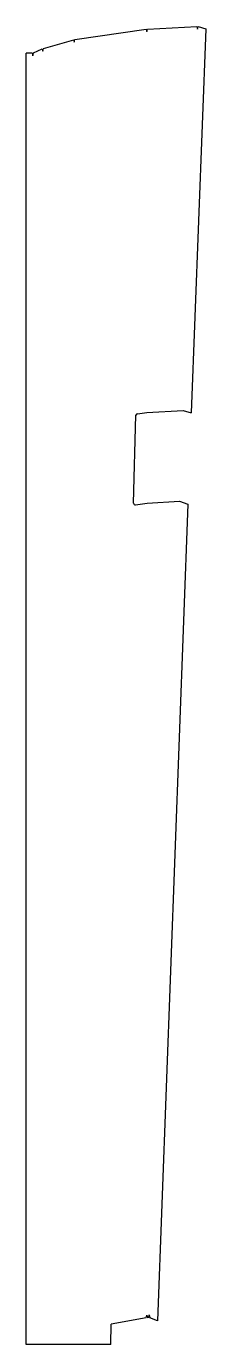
# Model space of a CAD drawing. Extents: x 3 to 547, y 1 to 3988.
import ezdxf

# ---------------------------------------------------------------- set-up
doc = ezdxf.new("R2010")
doc.units = 0
doc.layers.get('0').update_dxf_attribs({"linetype": 'CONTINUOUS'})

msp = doc.modelspace()

# ---------------------------------------------------------------- linework, layer by layer
for p, q in [((370.8, 3980.1), (520.1, 3988.3)), ((520.1, 3988.3), (521.8, 3980.2)), ((521.8, 3980.2), (524.1, 3987.8)), ((524.1, 3987.8), (547.1, 3980.5)), ((55.4, 3921.6), (146.7, 3947.8)), ((146.7, 3947.8), (148.6, 3940.3)), ((148.6, 3940.3), (150.7, 3948.6)), ((150.7, 3948.6), (366.8, 3979.7)), ((366.8, 3979.7), (368.8, 3972)), ((368.8, 3972), (370.8, 3980.1)), ((547.1, 3980.5), (503.3, 2819.2)), ((21, 3907.2), (3.1, 3907.2)), ((3.1, 1.4), (3.1, 3907.2)), ((21, 3907.2), (23.1, 3899.3)), ((23.1, 3899.3), (25.3, 3908.3)), ((25.3, 3908.3), (51.4, 3920.3)), ((51.4, 3920.3), (53.3, 3912.9)), ((53.3, 3912.9), (55.4, 3921.6)), ((328.3, 2545.9), (335.6, 2812)), ((339.9, 2816.8), (368.2, 2820.9)), ((368.2, 2820.9), (478.9, 2827)), ((478.9, 2827), (503.3, 2819.2)), ((369.2, 2546.6), (467.6, 2552.8)), ((467.6, 2552.8), (492.9, 2543.6)), ((334.1, 2540.8), (369.2, 2546.6)), ((492.9, 2543.6), (400.7, 73.5)), ((366.7, 82.4), (260.9, 63)), ((366.7, 82.4), (368.8, 90.7)), ((368.8, 90.7), (370.7, 82.8)), ((374.2, 83.1), (370.7, 82.8)), ((374.2, 83.1), (376.1, 91.2)), ((376.1, 91.2), (377.9, 82.7)), ((400.7, 73.5), (377.9, 82.7)), ((259.2, 1.4), (260.9, 63)), ((259.2, 1.4), (3.1, 1.4))]:
    msp.add_line(p, q)
for centre, start, end in [((340.6, 2811.9), 98.1997, 178.4393), ((333.3, 2545.8), 178.4393, 279.3448)]:
    msp.add_arc(centre, 5, start, end)

doc.saveas('drawing.dxf')
